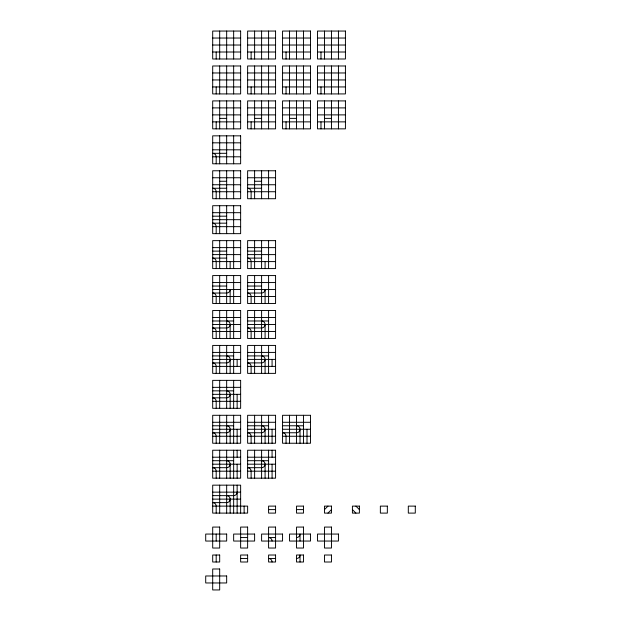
<?xml version="1.0" encoding="UTF-8"?>
<svg xmlns="http://www.w3.org/2000/svg" width="621" height="621" viewBox="0 0 621 621"><rect width="100%" height="100%" fill="white"/><g stroke="black" fill="none" stroke-linecap="round" stroke-linejoin="round"><path stroke-width="0.93" d="M324.473 509.608L327.966 506.115M327.966 513.101L331.459 509.608M212.692 38.036L240.637 38.036M247.624 38.036L275.569 38.036M282.555 38.036L310.5 38.036M317.486 38.036L345.431 38.036M212.692 45.023L240.637 45.023M247.624 45.023L275.569 45.023M282.555 45.023L310.5 45.023M317.486 45.023L345.431 45.023M212.692 52.009L240.637 52.009M247.624 52.009L275.569 52.009M282.555 52.009L310.5 52.009M317.486 52.009L345.431 52.009M212.692 72.968L240.637 72.968M247.624 72.968L275.569 72.968M282.555 72.968L310.5 72.968M317.486 72.968L345.431 72.968M212.692 79.954L240.637 79.954M247.624 79.954L275.569 79.954M282.555 79.954L310.5 79.954M317.486 79.954L345.431 79.954M212.692 86.94L240.637 86.94M247.624 86.94L275.569 86.94M282.555 86.94L310.5 86.94M317.486 86.94L345.431 86.94M212.692 107.899L240.637 107.899M247.624 107.899L275.569 107.899M282.555 107.899L310.5 107.899M317.486 107.899L345.431 107.899M212.692 114.885L240.637 114.885M247.624 114.885L275.569 114.885M282.555 114.885L310.5 114.885M317.486 114.885L345.431 114.885M219.679 118.378L226.665 118.378M254.61 118.378L261.596 118.378M289.541 118.378L296.527 118.378M324.473 118.378L331.459 118.378M212.692 121.871L240.637 121.871M247.624 121.871L275.569 121.871M282.555 121.871L310.5 121.871M317.486 121.871L345.431 121.871M212.692 142.83L240.637 142.83M212.692 149.816L240.637 149.816M226.665 153.309L212.692 153.309A3.493 3.493 0 0 1 216.186 156.803L216.186 163.789M212.692 156.803L240.637 156.803M212.692 177.761L240.637 177.761M247.624 177.761L275.569 177.761M219.679 181.254L226.665 181.254M254.61 181.254L261.596 181.254M212.692 184.748L240.637 184.748M247.624 184.748L275.569 184.748M226.665 188.241L212.692 188.241A3.493 3.493 0 0 1 216.186 191.734L216.186 198.72M261.596 188.241L247.624 188.241A3.493 3.493 0 0 1 251.117 191.734L251.117 198.72M212.692 191.734L240.637 191.734M247.624 191.734L275.569 191.734M212.692 212.692L240.637 212.692M212.692 216.186L226.665 216.186M212.692 219.679L240.637 219.679M226.665 223.172L212.692 223.172A3.493 3.493 0 0 1 216.186 226.665L216.186 233.651M212.692 226.665L240.637 226.665M212.692 247.624L240.637 247.624M247.624 247.624L275.569 247.624M212.692 251.117L226.665 251.117M247.624 251.117L261.596 251.117M212.692 254.61L240.637 254.61M247.624 254.61L275.569 254.61M226.665 258.103L212.692 258.103A3.493 3.493 0 0 1 216.186 261.596L216.186 268.582M261.596 258.103L247.624 258.103A3.493 3.493 0 0 1 251.117 261.596L251.117 268.582M212.692 261.596L240.637 261.596M247.624 261.596L275.569 261.596M212.692 282.555L240.637 282.555M247.624 282.555L275.569 282.555M212.692 286.048L226.665 286.048M247.624 286.048L261.596 286.048M212.692 289.541L240.637 289.541M247.624 289.541L275.569 289.541M212.692 296.527L240.637 296.527M247.624 296.527L275.569 296.527M212.692 317.486L240.637 317.486M247.624 317.486L275.569 317.486M212.692 320.979L233.651 320.979M247.624 320.979L268.582 320.979M212.692 324.473L240.637 324.473M247.624 324.473L275.569 324.473M212.692 331.459L240.637 331.459M247.624 331.459L275.569 331.459M212.692 352.418L240.637 352.418M247.624 352.418L275.569 352.418M212.692 355.911L233.651 355.911M247.624 355.911L268.582 355.911M212.692 359.404L240.637 359.404M247.624 359.404L275.569 359.404M212.692 366.39L240.637 366.39M247.624 366.39L275.569 366.39M212.692 387.349L240.637 387.349M212.692 390.842L233.651 390.842M212.692 394.335L240.637 394.335M212.692 401.321L240.637 401.321M212.692 422.28L240.637 422.28M247.624 422.28L275.569 422.28M282.555 422.28L310.5 422.28M212.692 425.773L233.651 425.773M247.624 425.773L268.582 425.773M282.555 425.773L303.514 425.773M212.692 429.266L240.637 429.266M247.624 429.266L275.569 429.266M282.555 429.266L310.5 429.266M212.692 436.252L240.637 436.252M247.624 436.252L275.569 436.252M282.555 436.252L310.5 436.252M212.692 457.211L240.637 457.211M247.624 457.211L275.569 457.211M212.692 460.704L233.651 460.704M247.624 460.704L268.582 460.704M212.692 464.197L240.637 464.197M247.624 464.197L275.569 464.197M212.692 471.184L240.637 471.184M247.624 471.184L275.569 471.184M212.692 492.142L240.637 492.142M212.692 495.636L233.651 495.636A3.493 3.493 0 0 0 237.144 492.142M212.692 499.129L240.637 499.129M212.692 506.115L247.624 506.115L247.624 513.101L212.692 513.101L212.692 485.156L240.637 485.156L240.637 513.101M268.582 509.608L275.569 509.608M296.527 509.608L303.514 509.608M240.637 537.553L247.624 537.553M275.569 537.553L268.582 537.553A3.493 3.493 0 0 1 272.076 541.046M240.637 558.512L247.624 558.512M275.569 558.512L268.582 558.512A3.493 3.493 0 0 1 272.076 562.005M355.911 506.115L359.404 509.608M352.418 509.608L355.911 513.101M338.445 31.05L338.445 58.995M338.445 65.981L338.445 93.926M338.445 100.912L338.445 128.857M331.459 31.05L331.459 58.995M331.459 65.981L331.459 93.926M331.459 100.912L331.459 128.857M324.473 31.05L324.473 58.995M324.473 65.981L324.473 93.926M324.473 100.912L324.473 128.857M320.979 52.009L320.979 58.995M320.979 86.94L320.979 93.926M320.979 121.871L320.979 128.857M307.007 429.266L307.007 443.239M303.514 31.05L303.514 58.995M303.514 65.981L303.514 93.926M303.514 100.912L303.514 128.857M303.514 415.294L303.514 443.239M296.527 425.773A3.493 3.493 0 0 1 300.021 429.266L300.021 443.239M300.021 541.046L300.021 534.06A3.493 3.493 0 0 1 296.527 537.553M300.021 562.005L300.021 555.019A3.493 3.493 0 0 1 296.527 558.512M296.527 31.05L296.527 58.995M296.527 65.981L296.527 93.926M296.527 100.912L296.527 128.857M296.527 415.294L296.527 443.239M289.541 31.05L289.541 58.995M289.541 65.981L289.541 93.926M289.541 100.912L289.541 128.857M289.541 415.294L289.541 443.239M286.048 52.009L286.048 58.995M286.048 86.94L286.048 93.926M286.048 121.871L286.048 128.857M286.048 443.239L286.048 436.252A3.493 3.493 0 0 0 282.555 432.759L296.527 432.759A3.493 3.493 0 0 0 300.021 429.266M272.076 359.404L272.076 366.39M272.076 429.266L272.076 443.239M272.076 450.225L272.076 457.211M272.076 464.197L272.076 478.17M268.582 31.05L268.582 58.995M268.582 65.981L268.582 93.926M268.582 100.912L268.582 128.857M268.582 170.775L268.582 198.72M268.582 240.637L268.582 268.582M268.582 275.569L268.582 303.514M268.582 310.5L268.582 338.445M268.582 345.431L268.582 373.376M268.582 415.294L268.582 443.239M268.582 450.225L268.582 478.17M265.089 261.596L265.089 268.582M265.089 303.514L265.089 289.541A3.493 3.493 0 0 1 261.596 293.034L247.624 293.034A3.493 3.493 0 0 1 251.117 296.527L251.117 303.514M261.596 320.979A3.493 3.493 0 0 1 265.089 324.473L265.089 338.445M261.596 355.911A3.493 3.493 0 0 1 265.089 359.404L265.089 373.376M261.596 425.773A3.493 3.493 0 0 1 265.089 429.266L265.089 443.239M261.596 460.704A3.493 3.493 0 0 1 265.089 464.197L265.089 478.17M261.596 31.05L261.596 58.995M261.596 65.981L261.596 93.926M261.596 100.912L261.596 128.857M261.596 170.775L261.596 198.72M261.596 240.637L261.596 268.582M261.596 275.569L261.596 303.514M261.596 310.5L261.596 338.445M261.596 345.431L261.596 373.376M261.596 415.294L261.596 443.239M261.596 450.225L261.596 478.17M254.61 31.05L254.61 58.995M254.61 65.981L254.61 93.926M254.61 100.912L254.61 128.857M254.61 170.775L254.61 198.72M254.61 240.637L254.61 268.582M254.61 275.569L254.61 303.514M254.61 310.5L254.61 338.445M254.61 345.431L254.61 373.376M254.61 415.294L254.61 443.239M254.61 450.225L254.61 478.17M251.117 52.009L251.117 58.995M251.117 86.94L251.117 93.926M251.117 121.871L251.117 128.857M251.117 338.445L251.117 331.459A3.493 3.493 0 0 0 247.624 327.966L261.596 327.966A3.493 3.493 0 0 0 265.089 324.473M251.117 373.376L251.117 366.39A3.493 3.493 0 0 0 247.624 362.897L261.596 362.897A3.493 3.493 0 0 0 265.089 359.404M251.117 443.239L251.117 436.252A3.493 3.493 0 0 0 247.624 432.759L261.596 432.759A3.493 3.493 0 0 0 265.089 429.266M251.117 478.17L251.117 471.184A3.493 3.493 0 0 0 247.624 467.691L261.596 467.691A3.493 3.493 0 0 0 265.089 464.197M244.131 506.115L244.131 513.101M237.144 359.404L237.144 366.39M237.144 394.335L237.144 408.308M237.144 429.266L237.144 443.239M237.144 450.225L237.144 457.211M237.144 464.197L237.144 478.17M237.144 485.156L237.144 513.101M233.651 31.05L233.651 58.995M233.651 65.981L233.651 93.926M233.651 100.912L233.651 128.857M233.651 135.844L233.651 163.789M233.651 170.775L233.651 198.72M233.651 205.706L233.651 233.651M233.651 240.637L233.651 268.582M233.651 275.569L233.651 303.514M233.651 310.5L233.651 338.445M233.651 345.431L233.651 373.376M233.651 380.363L233.651 408.308M233.651 415.294L233.651 443.239M233.651 450.225L233.651 478.17M233.651 485.156L233.651 513.101M230.158 261.596L230.158 268.582M230.158 303.514L230.158 289.541A3.493 3.493 0 0 1 226.665 293.034L212.692 293.034A3.493 3.493 0 0 1 216.186 296.527L216.186 303.514M226.665 320.979A3.493 3.493 0 0 1 230.158 324.473L230.158 338.445M226.665 355.911A3.493 3.493 0 0 1 230.158 359.404L230.158 373.376M226.665 390.842A3.493 3.493 0 0 1 230.158 394.335L230.158 408.308M226.665 425.773A3.493 3.493 0 0 1 230.158 429.266L230.158 443.239M226.665 460.704A3.493 3.493 0 0 1 230.158 464.197L230.158 478.17M226.665 495.636A3.493 3.493 0 0 1 230.158 499.129L230.158 513.101M226.665 31.05L226.665 58.995M226.665 65.981L226.665 93.926M226.665 100.912L226.665 128.857M226.665 135.844L226.665 163.789M226.665 170.775L226.665 198.72M226.665 205.706L226.665 233.651M226.665 240.637L226.665 268.582M226.665 275.569L226.665 303.514M226.665 310.5L226.665 338.445M226.665 345.431L226.665 373.376M226.665 380.363L226.665 408.308M226.665 415.294L226.665 443.239M226.665 450.225L226.665 478.17M226.665 485.156L226.665 513.101M219.679 31.05L219.679 58.995M219.679 65.981L219.679 93.926M219.679 100.912L219.679 128.857M219.679 135.844L219.679 163.789M219.679 170.775L219.679 198.72M219.679 205.706L219.679 233.651M219.679 240.637L219.679 268.582M219.679 275.569L219.679 303.514M219.679 310.5L219.679 338.445M219.679 345.431L219.679 373.376M219.679 380.363L219.679 408.308M219.679 415.294L219.679 443.239M219.679 450.225L219.679 478.17M219.679 485.156L219.679 513.101M216.186 52.009L216.186 58.995M216.186 86.94L216.186 93.926M216.186 121.871L216.186 128.857M216.186 338.445L216.186 331.459A3.493 3.493 0 0 0 212.692 327.966L226.665 327.966A3.493 3.493 0 0 0 230.158 324.473M216.186 373.376L216.186 366.39A3.493 3.493 0 0 0 212.692 362.897L226.665 362.897A3.493 3.493 0 0 0 230.158 359.404M216.186 408.308L216.186 401.321A3.493 3.493 0 0 0 212.692 397.828L226.665 397.828A3.493 3.493 0 0 0 230.158 394.335M216.186 443.239L216.186 436.252A3.493 3.493 0 0 0 212.692 432.759L226.665 432.759A3.493 3.493 0 0 0 230.158 429.266M216.186 478.17L216.186 471.184A3.493 3.493 0 0 0 212.692 467.691L226.665 467.691A3.493 3.493 0 0 0 230.158 464.197M216.186 513.101L216.186 506.115A3.493 3.493 0 0 0 212.692 502.622L226.665 502.622A3.493 3.493 0 0 0 230.158 499.129M216.186 534.06L216.186 541.046M216.186 555.019L216.186 562.005M240.637 31.05L212.692 31.05L212.692 58.995L240.637 58.995L240.637 31.05M275.569 31.05L247.624 31.05L247.624 58.995L275.569 58.995L275.569 31.05M310.5 31.05L282.555 31.05L282.555 58.995L310.5 58.995L310.5 31.05M345.431 31.05L317.486 31.05L317.486 58.995L345.431 58.995L345.431 31.05M240.637 65.981L212.692 65.981L212.692 93.926L240.637 93.926L240.637 65.981M275.569 65.981L247.624 65.981L247.624 93.926L275.569 93.926L275.569 65.981M310.5 65.981L282.555 65.981L282.555 93.926L310.5 93.926L310.5 65.981M345.431 65.981L317.486 65.981L317.486 93.926L345.431 93.926L345.431 65.981M240.637 100.912L212.692 100.912L212.692 128.857L240.637 128.857L240.637 100.912M275.569 100.912L247.624 100.912L247.624 128.857L275.569 128.857L275.569 100.912M310.5 100.912L282.555 100.912L282.555 128.857L310.5 128.857L310.5 100.912M345.431 100.912L317.486 100.912L317.486 128.857L345.431 128.857L345.431 100.912M240.637 135.844L212.692 135.844L212.692 163.789L240.637 163.789L240.637 135.844M240.637 170.775L212.692 170.775L212.692 198.72L240.637 198.72L240.637 170.775M275.569 170.775L247.624 170.775L247.624 198.72L275.569 198.72L275.569 170.775M240.637 205.706L212.692 205.706L212.692 233.651L240.637 233.651L240.637 205.706M240.637 240.637L212.692 240.637L212.692 268.582L240.637 268.582L240.637 240.637M275.569 240.637L247.624 240.637L247.624 268.582L275.569 268.582L275.569 240.637M240.637 275.569L212.692 275.569L212.692 303.514L240.637 303.514L240.637 275.569M275.569 275.569L247.624 275.569L247.624 303.514L275.569 303.514L275.569 275.569M240.637 310.5L212.692 310.5L212.692 338.445L240.637 338.445L240.637 310.5M275.569 310.5L247.624 310.5L247.624 338.445L275.569 338.445L275.569 310.5M240.637 345.431L212.692 345.431L212.692 373.376L240.637 373.376L240.637 345.431M275.569 345.431L247.624 345.431L247.624 373.376L275.569 373.376L275.569 345.431M240.637 380.363L212.692 380.363L212.692 408.308L240.637 408.308L240.637 380.363M240.637 415.294L212.692 415.294L212.692 443.239L240.637 443.239L240.637 415.294M275.569 415.294L247.624 415.294L247.624 443.239L275.569 443.239L275.569 415.294M310.5 415.294L282.555 415.294L282.555 443.239L310.5 443.239L310.5 415.294M240.637 450.225L212.692 450.225L212.692 478.17L240.637 478.17L240.637 450.225M275.569 450.225L247.624 450.225L247.624 478.17L275.569 478.17L275.569 450.225M275.569 506.115L268.582 506.115L268.582 513.101L275.569 513.101L275.569 506.115M303.514 506.115L296.527 506.115L296.527 513.101L303.514 513.101L303.514 506.115M331.459 506.115L324.473 506.115L324.473 513.101L331.459 513.101L331.459 506.115M359.404 506.115L352.418 506.115L352.418 513.101L359.404 513.101L359.404 506.115M387.349 506.115L380.363 506.115L380.363 513.101L387.349 513.101L387.349 506.115M415.294 506.115L408.308 506.115L408.308 513.101L415.294 513.101L415.294 506.115M219.679 527.074L212.692 527.074L212.692 548.033L219.679 548.033L219.679 527.074M247.624 527.074L240.637 527.074L240.637 548.033L247.624 548.033L247.624 527.074M275.569 527.074L268.582 527.074L268.582 548.033L275.569 548.033L275.569 527.074M303.514 527.074L296.527 527.074L296.527 548.033L303.514 548.033L303.514 527.074M331.459 527.074L324.473 527.074L324.473 548.033L331.459 548.033L331.459 527.074M226.665 534.06L205.706 534.06L205.706 541.046L226.665 541.046L226.665 534.06M254.61 534.06L233.651 534.06L233.651 541.046L254.61 541.046L254.61 534.06M282.555 534.06L261.596 534.06L261.596 541.046L282.555 541.046L282.555 534.06M310.5 534.06L289.541 534.06L289.541 541.046L310.5 541.046L310.5 534.06M338.445 534.06L317.486 534.06L317.486 541.046L338.445 541.046L338.445 534.06M219.679 555.019L212.692 555.019L212.692 562.005L219.679 562.005L219.679 555.019M247.624 555.019L240.637 555.019L240.637 562.005L247.624 562.005L247.624 555.019M275.569 555.019L268.582 555.019L268.582 562.005L275.569 562.005L275.569 555.019M303.514 555.019L296.527 555.019L296.527 562.005L303.514 562.005L303.514 555.019M331.459 555.019L324.473 555.019L324.473 562.005L331.459 562.005L331.459 555.019M219.679 568.991L212.692 568.991L212.692 589.95L219.679 589.95L219.679 568.991M226.665 575.977L205.706 575.977L205.706 582.964L226.665 582.964L226.665 575.977"/></g></svg>
